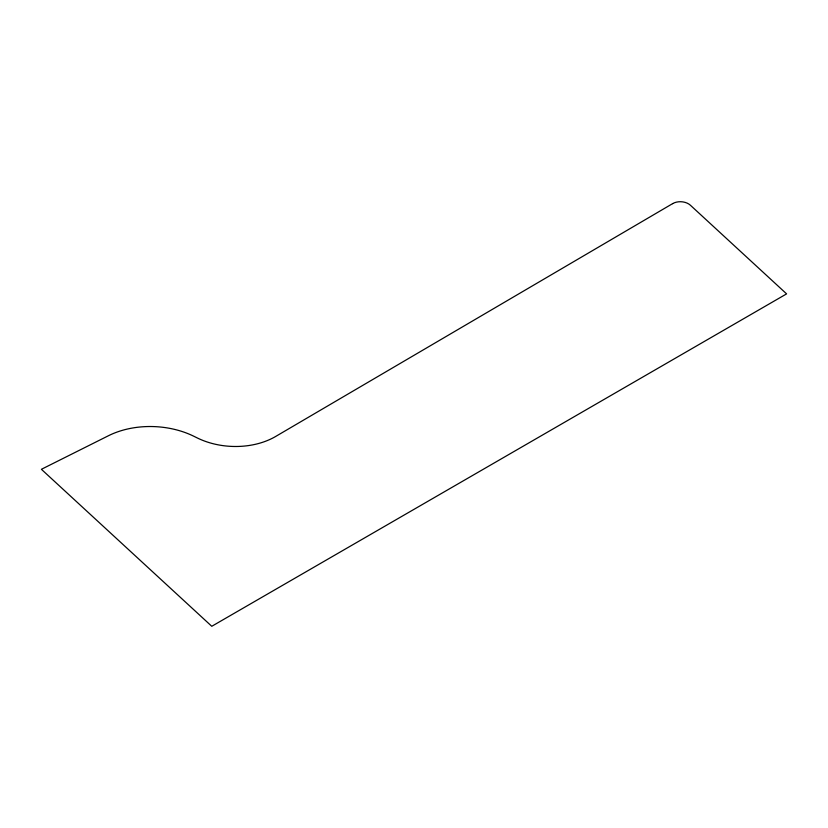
<?xml version="1.0" encoding="UTF-8"?>
<svg xmlns="http://www.w3.org/2000/svg" width="828" height="828" viewBox="0 0 828 828"><rect width="100%" height="100%" fill="white"/><g stroke="black" fill="none" stroke-linecap="round" stroke-linejoin="round"><path stroke-width="1.24" d="M672.646 203.626L275.403 436.615A63.953 43.863 2.8 0 1 197.374 437.991L193.783 436.232A73.092 50.125 2.8 0 0 108.406 435.756L41.4 469.3L211.771 626.289L786.6 293.878L690.407 205.24A12.182 8.352 2.8 0 0 672.646 203.626"/></g></svg>
